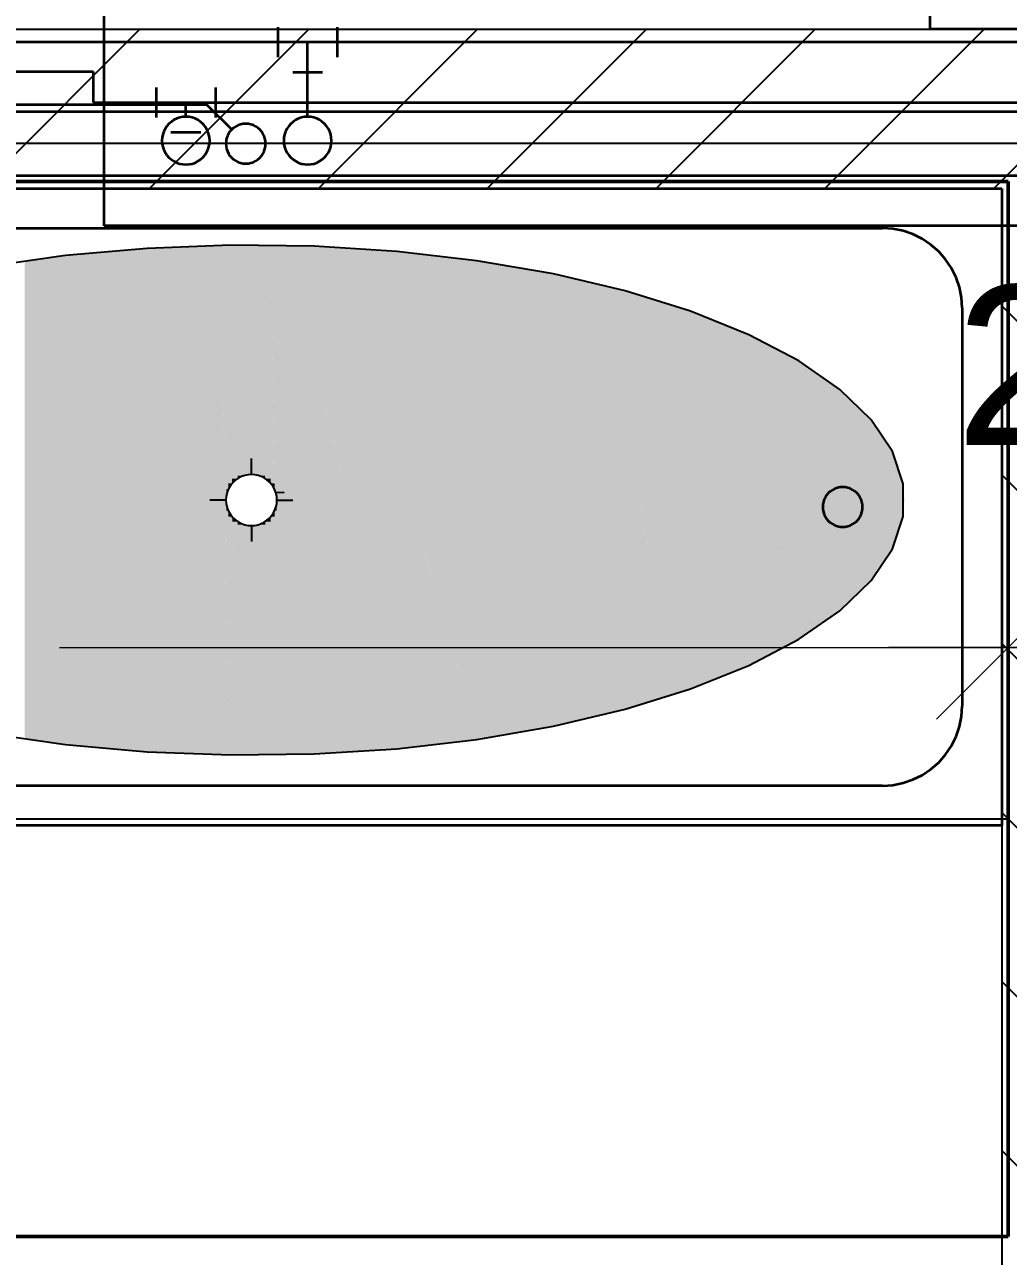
# Model space of a CAD drawing. Extents: x 0 to 756, y -25 to 420.
# Drawn here: x 322.52 to 347.24, y 271.19 to 302.13 of the extents above; entities that cross this region are included whole.
import ezdxf
from ezdxf.lldxf.tags import DXFTag

# ---------------------------------------------------------------- set-up
doc = ezdxf.new("R2010")
doc.units = 0
doc.layers.get('0').update_dxf_attribs({"lineweight": 25})
doc.layers.get('DEFPOINTS').update_dxf_attribs({"lineweight": 25})
for name, color, linetype, lineweight in [('A_Innenwand', 7, 'Continuous', 25), ('Design', 7, 'Continuous', 18), ('S_Einrichtung', 7, 'Continuous', 35), ('Standard', 7, 'Continuous', 25), ('Wand Holz nicht tragend', 7, 'Continuous', 13), ('Wand Holz tragend', 7, 'Continuous', 13)]:
    doc.layers.add(name, color=color, linetype=linetype, lineweight=lineweight)
for name, color, linetype, lineweight, true_color in [('L_Abluft', 2, 'Continuous', 35, 0xffff00), ('L_Schalldaempfer', 7, 'Continuous', 35, 0xababab), ('Raum', 250, 'Continuous', 13, 0x333333), ('S_Kaltwasser', 3, 'Continuous', 35, 0x00ff00), ('S_Schmutzwasser', 7, 'Continuous', 35, 0x808040), ('S_Warmwasser', 1, 'fein_strichliert', 35, 0xff0000)]:
    doc.layers.add(name, color=color, linetype=linetype, lineweight=lineweight, true_color=true_color)
doc.styles.get("Standard").update_dxf_attribs({"font": 'arial.ttf'})
tags = doc.linetypes.add('fein_strichliert', pattern=[4, 1, -2, 1]).pattern_tags.tags
tags[8:9] = [DXFTag(74, 4), DXFTag(75, 0), DXFTag(340, '0'), DXFTag(46, 0.0), DXFTag(50, 0.0), DXFTag(44, 0.0), DXFTag(45, 0.0)]
tags[6:7] = [DXFTag(74, 4), DXFTag(75, 0), DXFTag(340, '0'), DXFTag(46, 0.0), DXFTag(50, 0.0), DXFTag(44, 0.0), DXFTag(45, 0.0)]
tags[4:5] = [DXFTag(74, 4), DXFTag(75, 0), DXFTag(340, '0'), DXFTag(46, 0.0), DXFTag(50, 0.0), DXFTag(44, 0.0), DXFTag(45, 0.0)]
tags = doc.linetypes.add('STRICHPUNKT2', pattern=[12.7, 6.35, -3.175, 0, -3.175]).pattern_tags.tags
tags[10:11] = [DXFTag(74, 4), DXFTag(75, 0), DXFTag(340, '0'), DXFTag(46, 0.0), DXFTag(50, 0.0), DXFTag(44, 0.0), DXFTag(45, 0.0)]
tags[8:9] = [DXFTag(74, 4), DXFTag(75, 0), DXFTag(340, '0'), DXFTag(46, 0.0), DXFTag(50, 0.0), DXFTag(44, 0.0), DXFTag(45, 0.0)]
tags[6:7] = [DXFTag(74, 4), DXFTag(75, 0), DXFTag(340, '0'), DXFTag(46, 0.0), DXFTag(50, 0.0), DXFTag(44, 0.0), DXFTag(45, 0.0)]
tags[4:5] = [DXFTag(74, 4), DXFTag(75, 0), DXFTag(340, '0'), DXFTag(46, 0.0), DXFTag(50, 0.0), DXFTag(44, 0.0), DXFTag(45, 0.0)]

# ---------------------------------------------------------------- blocks, each defined once
blk = doc.blocks.new('Referenz-A01I5XF3IE')
at = {"layer": 'DEFPOINTS', "color": 0, "linetype": 'Continuous', "lineweight": 18, "ltscale": 0.18}
for p, q in [((347.233, 298.191), (347.233, 298.191)), ((347.233, 298.191), (347.233, 298.191)), ((347.233, 286.482), (347.233, 286.482)), ((347.233, 271.693), (347.233, 271.693)), ((347.233, 271.693), (347.233, 271.693))]:
    blk.add_line(p, q, dxfattribs=at)
at = {"layer": 'Design', "color": 0}
for points in [[(324.107, 296.191), (322.521, 296.191), (324.107, 296.385)], [(325.735, 296.385), (324.107, 296.385), (325.735, 296.516)], [(324.107, 283.986), (324.107, 283.986), (324.107, 296.385)], [(324.107, 283.986), (324.107, 296.385), (324.107, 296.385)], [(324.107, 296.385), (324.107, 296.385), (324.107, 296.385)], [(325.718, 283.986), (324.107, 283.986), (324.107, 296.385)], [(325.735, 283.855), (325.735, 296.385), (324.107, 296.385)], [(327.389, 296.516), (325.735, 296.516), (327.389, 296.582)], [(325.735, 283.855), (325.735, 283.855), (325.735, 296.516)], [(325.735, 283.855), (325.735, 296.516), (325.735, 296.516)], [(325.735, 296.516), (325.735, 296.516), (325.735, 296.516)], [(327.381, 283.855), (325.735, 283.855), (325.735, 296.516)], [(327.389, 283.79), (327.389, 296.516), (325.735, 296.516)], [(327.389, 283.79), (327.389, 283.79), (327.389, 296.582)], [(327.389, 283.79), (327.389, 296.582), (327.389, 296.582)], [(327.389, 296.582), (327.389, 296.582), (327.389, 296.582)], [(327.586, 283.79), (327.389, 283.79), (327.389, 296.582)], [(327.586, 290.278), (327.586, 296.582), (327.389, 296.582)], [(327.586, 296.582), (327.389, 296.582), (327.586, 296.582)], [(327.586, 290.095), (327.489, 290.095), (327.389, 296.582)], [(327.586, 290.278), (327.581, 290.278), (327.389, 296.582)], [(327.638, 290.452), (327.586, 290.452), (327.586, 296.582)], [(327.638, 290.452), (327.638, 296.582), (327.586, 296.582)], [(327.638, 296.582), (327.586, 296.582), (327.638, 296.582)], [(327.736, 290.606), (327.638, 290.606), (327.638, 296.582)], [(327.736, 290.606), (327.736, 296.582), (327.638, 296.582)], [(327.736, 296.582), (327.638, 296.582), (327.736, 296.582)], [(327.874, 290.725), (327.736, 290.725), (327.736, 296.582)], [(327.874, 290.725), (327.874, 296.582), (327.736, 296.582)], [(327.874, 296.582), (327.736, 296.582), (327.874, 296.582)], [(328.04, 290.801), (327.874, 290.801), (327.874, 296.582)], [(328.04, 290.801), (328.04, 296.582), (327.874, 296.582)], [(328.04, 296.582), (327.874, 296.582), (328.04, 296.582)], [(328.22, 290.827), (328.04, 290.827), (328.04, 296.582)], [(328.22, 290.827), (328.22, 296.582), (328.04, 296.582)], [(328.22, 296.582), (328.04, 296.582), (328.22, 296.582)], [(328.4, 290.827), (328.22, 290.827), (328.22, 296.582)], [(328.401, 290.801), (328.401, 296.582), (328.22, 296.582)], [(328.401, 296.582), (328.22, 296.582), (328.401, 296.582)], [(328.564, 290.801), (328.401, 290.801), (328.401, 296.582)], [(328.566, 290.725), (328.566, 296.582), (328.401, 296.582)], [(328.566, 296.582), (328.401, 296.582), (328.566, 296.582)], [(328.701, 290.725), (328.566, 290.725), (328.566, 296.582)], [(328.704, 290.606), (328.704, 296.582), (328.566, 296.582)], [(328.704, 296.582), (328.566, 296.582), (328.704, 296.582)], [(328.8, 290.606), (328.704, 290.606), (328.704, 296.582)], [(328.803, 290.452), (328.803, 296.582), (328.704, 296.582)], [(328.803, 296.582), (328.704, 296.582), (328.803, 296.582)], [(328.818, 290.452), (328.803, 290.452), (328.803, 296.582)], [(328.818, 290.401), (328.818, 296.582), (328.803, 296.582)], [(328.818, 296.582), (328.803, 296.582), (328.818, 296.582)], [(329.05, 290.401), (328.818, 290.401), (328.818, 296.582)], [(329.052, 290.357), (329.052, 296.582), (328.818, 296.582)], [(329.052, 296.582), (328.818, 296.582), (329.052, 296.582)], [(330.626, 290.357), (329.052, 290.357), (329.052, 296.582)], [(330.706, 296.516), (329.068, 296.516), (329.052, 296.582)], [(330.706, 290.044), (330.706, 296.516), (329.068, 296.516)], [(332.26, 290.044), (330.706, 290.044), (330.706, 296.516)], [(332.334, 296.386), (330.737, 296.386), (330.706, 296.516)], [(332.334, 289.736), (332.334, 296.386), (330.737, 296.386)], [(333.852, 289.736), (332.334, 289.736), (332.334, 296.386)], [(333.92, 296.191), (332.378, 296.191), (332.334, 296.386)], [(322.521, 284.18), (322.521, 296.191), (322.521, 296.191)], [(322.521, 296.191), (322.521, 296.191), (322.521, 296.191)], [(324.082, 284.18), (322.521, 284.18), (322.521, 296.191)], [(324.107, 283.986), (324.107, 296.191), (322.521, 296.191)], [(333.92, 289.436), (333.92, 296.191), (332.378, 296.191)], [(335.385, 289.436), (333.92, 289.436), (333.92, 296.191)], [(335.448, 295.935), (333.976, 295.935), (333.92, 296.191)], [(335.448, 289.146), (335.448, 295.935), (333.976, 295.935)], [(336.845, 289.146), (335.448, 289.146), (335.448, 295.935)], [(336.901, 295.621), (335.513, 295.621), (335.448, 295.935)], [(336.901, 288.871), (336.901, 295.621), (335.513, 295.621)], [(338.215, 288.871), (336.901, 288.871), (336.901, 295.621)], [(338.266, 295.25), (336.973, 295.25), (336.901, 295.621)], [(338.266, 288.613), (338.266, 295.25), (336.973, 295.25)], [(339.483, 288.613), (338.266, 288.613), (338.266, 295.25)], [(339.527, 294.828), (338.343, 294.828), (338.266, 295.25)], [(339.527, 288.374), (339.527, 294.828), (338.343, 294.828)], [(340.635, 288.374), (339.527, 288.374), (339.527, 294.828)], [(340.672, 294.357), (339.608, 294.357), (339.527, 294.828)], [(340.672, 288.158), (340.672, 294.357), (339.608, 294.357)], [(341.659, 288.158), (340.672, 288.158), (340.672, 294.357)], [(341.69, 293.844), (340.754, 293.844), (340.672, 294.357)], [(341.69, 287.965), (341.69, 293.844), (340.754, 293.844)], [(342.545, 287.965), (341.69, 287.965), (341.69, 293.844)], [(342.569, 293.294), (341.77, 293.294), (341.69, 293.844)], [(342.569, 287.799), (342.569, 293.294), (341.77, 293.294)], [(343.283, 287.799), (342.569, 287.799), (342.569, 293.294)], [(343.301, 292.711), (342.645, 292.711), (342.569, 293.294)], [(343.301, 287.66), (343.301, 292.711), (342.645, 292.711)], [(343.301, 287.66), (343.301, 287.66), (343.301, 292.711)], [(343.301, 287.66), (343.301, 292.711), (343.301, 292.711)], [(343.301, 292.711), (343.301, 292.711), (343.301, 292.711)], [(343.879, 288.269), (343.301, 288.269), (343.301, 292.711)], [(343.879, 292.103), (343.38, 292.103), (343.301, 292.711)], [(343.879, 288.269), (343.879, 292.103), (343.38, 292.103)], [(343.879, 288.269), (343.879, 288.269), (343.879, 292.103)], [(343.879, 288.269), (343.879, 292.103), (343.879, 292.103)], [(343.879, 292.103), (343.879, 292.103), (343.879, 292.103)], [(344.295, 288.897), (343.879, 288.897), (343.879, 292.103)], [(344.295, 291.475), (343.96, 291.475), (343.879, 292.103)], [(344.295, 288.897), (344.295, 291.475), (343.96, 291.475)], [(344.295, 288.897), (344.295, 288.897), (344.295, 291.475)], [(344.295, 288.897), (344.295, 291.475), (344.295, 291.475)], [(344.295, 291.475), (344.295, 291.475), (344.295, 291.475)], [(344.547, 289.538), (344.295, 289.538), (344.295, 291.475)], [(344.547, 290.834), (344.379, 290.834), (344.295, 291.475)], [(327.874, 290.725), (328.04, 290.801), (327.874, 290.801)], [(328.04, 290.801), (328.22, 290.827), (328.04, 290.827)], [(328.401, 290.801), (328.4, 290.827), (328.22, 290.827)], [(328.566, 290.725), (328.564, 290.801), (328.401, 290.801)], [(344.547, 289.538), (344.547, 290.834), (344.379, 290.834)], [(344.547, 289.538), (344.547, 289.538), (344.547, 290.834)], [(344.547, 289.538), (344.547, 290.834), (344.547, 290.834)], [(344.547, 290.834), (344.547, 290.834), (344.547, 290.834)], [(344.631, 290.186), (344.547, 290.186), (344.547, 290.834)], [(327.638, 290.452), (327.736, 290.606), (327.638, 290.606)], [(327.736, 290.606), (327.874, 290.725), (327.736, 290.725)], [(328.704, 290.606), (328.701, 290.725), (328.566, 290.725)], [(328.803, 290.452), (328.8, 290.606), (328.704, 290.606)], [(327.586, 290.095), (327.586, 290.278), (327.581, 290.278)], [(327.586, 290.278), (327.638, 290.452), (327.586, 290.452)], [(328.818, 290.401), (328.818, 290.452), (328.803, 290.452)], [(328.854, 290.394), (328.82, 290.394), (328.818, 290.401)], [(329.052, 290.357), (329.05, 290.401), (328.818, 290.401)], [(328.854, 290.278), (328.854, 290.394), (328.82, 290.394)], [(328.854, 290.278), (328.854, 290.278), (328.854, 290.394)], [(329.052, 283.79), (328.854, 283.79), (328.854, 290.394)], [(329.052, 290.357), (328.855, 290.357), (328.854, 290.394)], [(328.854, 290.095), (328.854, 290.278), (328.854, 290.278)], [(329.052, 283.79), (329.052, 290.357), (328.855, 290.357)], [(330.706, 290.044), (330.626, 290.357), (329.052, 290.357)], [(330.706, 283.855), (329.052, 283.855), (329.052, 290.357)], [(330.706, 290.044), (329.131, 290.044), (329.052, 290.357)], [(344.547, 289.538), (344.631, 290.186), (344.547, 290.186)], [(327.586, 283.79), (327.586, 290.095), (327.489, 290.095)], [(327.638, 283.79), (327.586, 283.79), (327.586, 290.095)], [(327.638, 289.92), (327.588, 289.92), (327.586, 290.095)], [(327.638, 283.79), (327.638, 289.92), (327.588, 289.92)], [(327.736, 283.79), (327.638, 283.79), (327.638, 289.92)], [(327.736, 289.767), (327.64, 289.767), (327.638, 289.92)], [(328.803, 289.767), (328.704, 289.767), (328.803, 289.92)], [(328.854, 289.92), (328.803, 289.92), (328.854, 290.095)], [(328.854, 283.79), (328.803, 283.79), (328.803, 289.92)], [(328.854, 283.79), (328.854, 289.92), (328.803, 289.92)], [(330.706, 283.855), (330.706, 290.044), (329.131, 290.044)], [(332.334, 289.736), (332.26, 290.044), (330.706, 290.044)], [(332.334, 283.986), (330.706, 283.986), (330.706, 290.044)], [(332.334, 289.736), (330.788, 289.736), (330.706, 290.044)], [(327.736, 283.79), (327.736, 289.767), (327.64, 289.767)], [(327.874, 283.79), (327.736, 283.79), (327.736, 289.767)], [(327.874, 289.648), (327.739, 289.648), (327.736, 289.767)], [(327.874, 283.79), (327.874, 289.648), (327.739, 289.648)], [(328.04, 283.79), (327.874, 283.79), (327.874, 289.648)], [(328.04, 289.572), (327.876, 289.572), (327.874, 289.648)], [(328.04, 283.79), (328.04, 289.572), (327.876, 289.572)], [(328.22, 283.79), (328.04, 283.79), (328.04, 289.572)], [(328.22, 289.546), (328.041, 289.546), (328.04, 289.572)], [(328.22, 283.79), (328.22, 289.546), (328.041, 289.546)], [(328.401, 289.546), (328.22, 289.546), (328.401, 289.572)], [(328.401, 283.79), (328.22, 283.79), (328.22, 289.546)], [(328.401, 283.79), (328.401, 289.546), (328.22, 289.546)], [(328.566, 289.572), (328.401, 289.572), (328.566, 289.648)], [(328.566, 283.79), (328.401, 283.79), (328.401, 289.572)], [(328.566, 283.79), (328.566, 289.572), (328.401, 289.572)], [(328.704, 289.648), (328.566, 289.648), (328.704, 289.767)], [(328.704, 283.79), (328.566, 283.79), (328.566, 289.648)], [(328.704, 283.79), (328.704, 289.648), (328.566, 289.648)], [(328.803, 283.79), (328.704, 283.79), (328.704, 289.767)], [(328.803, 283.79), (328.803, 289.767), (328.704, 289.767)], [(332.334, 283.986), (332.334, 289.736), (330.788, 289.736)], [(333.92, 289.436), (333.852, 289.736), (332.334, 289.736)], [(333.92, 284.18), (332.334, 284.18), (332.334, 289.736)], [(333.92, 289.436), (332.42, 289.436), (332.334, 289.736)], [(333.92, 284.18), (333.92, 289.436), (332.42, 289.436)], [(335.448, 289.146), (335.385, 289.436), (333.92, 289.436)], [(335.448, 284.436), (333.92, 284.436), (333.92, 289.436)], [(335.448, 289.146), (334.008, 289.146), (333.92, 289.436)], [(344.295, 288.897), (344.547, 289.538), (344.295, 289.538)], [(344.547, 289.538), (344.547, 289.538), (344.547, 289.538)], [(335.448, 284.436), (335.448, 289.146), (334.008, 289.146)], [(336.901, 288.871), (336.845, 289.146), (335.448, 289.146)], [(336.901, 284.751), (335.448, 284.751), (335.448, 289.146)], [(336.901, 288.871), (335.539, 288.871), (335.448, 289.146)], [(336.901, 284.751), (336.901, 288.871), (335.539, 288.871)], [(338.266, 288.613), (338.215, 288.871), (336.901, 288.871)], [(338.266, 285.121), (336.901, 285.121), (336.901, 288.871)], [(338.266, 288.613), (336.995, 288.613), (336.901, 288.871)], [(338.266, 285.121), (338.266, 288.613), (336.995, 288.613)], [(339.527, 288.374), (339.483, 288.613), (338.266, 288.613)], [(339.527, 285.544), (338.266, 285.544), (338.266, 288.613)], [(339.527, 288.374), (338.364, 288.374), (338.266, 288.613)], [(343.879, 288.269), (344.295, 288.897), (343.879, 288.897)], [(344.295, 288.897), (344.295, 288.897), (344.295, 288.897)], [(339.527, 285.544), (339.527, 288.374), (338.364, 288.374)], [(340.672, 288.158), (340.635, 288.374), (339.527, 288.374)], [(340.672, 286.014), (339.527, 286.014), (339.527, 288.374)], [(340.672, 288.158), (339.632, 288.158), (339.527, 288.374)], [(340.672, 286.014), (340.672, 288.158), (339.632, 288.158)], [(341.69, 287.965), (341.659, 288.158), (340.672, 288.158)], [(341.69, 286.527), (340.672, 286.527), (340.672, 288.158)], [(341.69, 287.965), (340.793, 287.965), (340.672, 288.158)], [(343.301, 287.66), (343.879, 288.269), (343.301, 288.269)], [(343.879, 288.269), (343.879, 288.269), (343.879, 288.269)], [(341.69, 286.527), (341.69, 287.965), (340.793, 287.965)], [(342.569, 287.799), (342.545, 287.965), (341.69, 287.965)], [(342.569, 287.078), (341.69, 287.078), (341.69, 287.965)], [(342.569, 287.799), (341.855, 287.799), (341.69, 287.965)], [(342.569, 287.078), (342.569, 287.799), (341.855, 287.799)], [(343.301, 287.66), (343.283, 287.799), (342.569, 287.799)], [(343.301, 287.66), (342.569, 287.66), (342.569, 287.799)], [(342.569, 287.078), (343.301, 287.66), (342.569, 287.66)], [(343.301, 287.66), (343.301, 287.66), (343.301, 287.66)], [(341.69, 286.527), (342.569, 287.078), (341.69, 287.078)], [(340.672, 286.014), (341.69, 286.527), (340.672, 286.527)], [(339.527, 285.544), (340.672, 286.014), (339.527, 286.014)], [(338.266, 285.121), (339.527, 285.544), (338.266, 285.544)], [(336.901, 284.751), (338.266, 285.121), (336.901, 285.121)], [(335.448, 284.436), (336.901, 284.751), (335.448, 284.751)], [(333.92, 284.18), (335.448, 284.436), (333.92, 284.436)], [(322.521, 284.18), (322.521, 284.18), (322.521, 284.18)], [(324.107, 283.986), (324.082, 284.18), (322.521, 284.18)], [(324.107, 283.986), (324.107, 283.986), (324.107, 283.986)], [(325.735, 283.855), (325.718, 283.986), (324.107, 283.986)], [(330.706, 283.855), (332.334, 283.986), (330.706, 283.986)], [(332.334, 283.986), (333.92, 284.18), (332.334, 284.18)], [(325.735, 283.855), (325.735, 283.855), (325.735, 283.855)], [(327.389, 283.79), (327.381, 283.855), (325.735, 283.855)], [(327.389, 283.79), (327.389, 283.79), (327.389, 283.79)], [(327.389, 283.79), (327.586, 283.79), (327.389, 283.79)], [(327.586, 283.79), (327.638, 283.79), (327.586, 283.79)], [(327.638, 283.79), (327.736, 283.79), (327.638, 283.79)], [(327.736, 283.79), (327.874, 283.79), (327.736, 283.79)], [(327.874, 283.79), (328.04, 283.79), (327.874, 283.79)], [(328.04, 283.79), (328.22, 283.79), (328.04, 283.79)], [(328.22, 283.79), (328.401, 283.79), (328.22, 283.79)], [(328.401, 283.79), (328.566, 283.79), (328.401, 283.79)], [(328.566, 283.79), (328.704, 283.79), (328.566, 283.79)], [(328.704, 283.79), (328.803, 283.79), (328.704, 283.79)], [(328.803, 283.79), (328.854, 283.79), (328.803, 283.79)], [(328.854, 283.79), (329.052, 283.79), (328.854, 283.79)], [(329.052, 283.79), (330.706, 283.855), (329.052, 283.855)]]:
    blk.add_solid(points, dxfattribs=at)
at = {"layer": 'Raum', "color": 0, "lineweight": -2}
for p, q in [((347.233, 298.191), (284.393, 298.191)), ((347.233, 271.693), (347.233, 298.191)), ((318.878, 271.693), (347.233, 271.693))]:
    blk.add_line(p, q, dxfattribs=at)
at = {"layer": 'Standard', "color": 0, "lineweight": -2}
for p, q in [((347.233, 298.191), (309.208, 298.191)), ((347.233, 282.18), (347.233, 298.191)), ((325.601, 296.508), (323.551, 296.325)), ((327.694, 296.587), (325.601, 296.508)), ((329.796, 296.56), (327.694, 296.587)), ((331.872, 296.429), (329.796, 296.56)), ((333.888, 296.196), (331.872, 296.429)), ((323.551, 296.325), (321.578, 296.042)), ((335.811, 295.864), (333.888, 296.196)), ((337.609, 295.438), (335.811, 295.864)), ((339.254, 294.927), (337.609, 295.438)), ((340.716, 294.337), (339.254, 294.927)), ((341.974, 293.68), (340.716, 294.337)), ((343.006, 292.964), (341.974, 293.68)), ((343.795, 292.204), (343.006, 292.964)), ((344.329, 291.41), (343.795, 292.204)), ((344.598, 290.596), (344.329, 291.41)), ((328.22, 290.827), (328.22, 291.227)), ((327.975, 290.778), (327.9, 290.741)), ((328.054, 290.805), (327.975, 290.778)), ((328.137, 290.821), (328.054, 290.805)), ((328.22, 290.827), (328.137, 290.821)), ((328.304, 290.821), (328.22, 290.827)), ((328.386, 290.805), (328.304, 290.821)), ((328.465, 290.778), (328.386, 290.805)), ((328.54, 290.741), (328.465, 290.778)), ((327.666, 290.507), (327.629, 290.431)), ((327.712, 290.576), (327.666, 290.507)), ((327.767, 290.639), (327.712, 290.576)), ((327.83, 290.694), (327.767, 290.639)), ((327.9, 290.741), (327.83, 290.694)), ((328.61, 290.694), (328.54, 290.741)), ((328.673, 290.639), (328.61, 290.694)), ((328.728, 290.576), (328.673, 290.639)), ((328.775, 290.507), (328.728, 290.576)), ((328.812, 290.431), (328.775, 290.507)), ((344.598, 289.775), (344.598, 290.596)), ((327.58, 290.186), (327.179, 290.186)), ((327.585, 290.27), (327.58, 290.186)), ((327.58, 290.186), (327.585, 290.103)), ((327.602, 290.352), (327.585, 290.27)), ((327.629, 290.431), (327.602, 290.352)), ((328.839, 290.352), (328.812, 290.431)), ((328.855, 290.27), (328.839, 290.352)), ((328.861, 290.186), (328.855, 290.27)), ((328.855, 290.103), (328.861, 290.186)), ((328.861, 290.186), (329.261, 290.186)), ((327.585, 290.103), (327.602, 290.021)), ((327.602, 290.021), (327.629, 289.941)), ((327.629, 289.941), (327.666, 289.866)), ((327.666, 289.866), (327.712, 289.797)), ((328.728, 289.797), (328.775, 289.866)), ((328.775, 289.866), (328.812, 289.941)), ((328.812, 289.941), (328.839, 290.021)), ((328.839, 290.021), (328.855, 290.103)), ((327.712, 289.797), (327.767, 289.734)), ((327.767, 289.734), (327.83, 289.678)), ((327.83, 289.678), (327.9, 289.632)), ((327.9, 289.632), (327.975, 289.595)), ((327.975, 289.595), (328.054, 289.568)), ((328.054, 289.568), (328.137, 289.551)), ((328.137, 289.551), (328.22, 289.546)), ((328.22, 289.546), (328.304, 289.551)), ((328.22, 289.546), (328.22, 289.146)), ((328.304, 289.551), (328.386, 289.568)), ((328.386, 289.568), (328.465, 289.595)), ((328.465, 289.595), (328.54, 289.632)), ((328.54, 289.632), (328.61, 289.678)), ((328.61, 289.678), (328.673, 289.734)), ((328.673, 289.734), (328.728, 289.797)), ((344.329, 288.962), (344.598, 289.775)), ((343.795, 288.168), (344.329, 288.962)), ((343.006, 287.407), (343.795, 288.168)), ((341.974, 286.692), (343.006, 287.407)), ((340.717, 286.034), (341.974, 286.692)), ((339.254, 285.445), (340.717, 286.034)), ((337.609, 284.933), (339.254, 285.445)), ((335.811, 284.508), (337.609, 284.933)), ((321.578, 284.33), (323.551, 284.046)), ((333.888, 284.176), (335.811, 284.508)), ((323.551, 284.046), (325.601, 283.863)), ((331.872, 283.942), (333.888, 284.176)), ((325.601, 283.863), (327.695, 283.785)), ((327.695, 283.785), (329.796, 283.811)), ((329.796, 283.811), (331.872, 283.942)), ((309.208, 282.18), (347.233, 282.18))]:
    blk.add_line(p, q, dxfattribs=at)
at = {"layer": 'Standard', "color": 0, "lineweight": 18}
for p, q in [((347.233, 283.48), (347.233, 289.484)), ((347.233, 289.484), (347.233, 283.48)), ((345.432, 284.681), (349.034, 288.283)), ((349.034, 288.283), (345.432, 284.681)), ((323.398, 286.482), (347.233, 286.482)), ((341.229, 286.482), (350.235, 286.482)), ((353.237, 286.482), (344.231, 286.482)), ((345.232, 286.482), (354.238, 286.482)), ((347.233, 286.482), (351.236, 286.482))]:
    blk.add_line(p, q, dxfattribs=at)
at = {"layer": 'Wand Holz nicht tragend', "color": 0, "lineweight": 50}
blk.add_line((292.398, 298.191), (347.233, 298.191), dxfattribs=at)
at = {"layer": 'Wand Holz tragend', "color": 0, "lineweight": 50}
for p, q in [((347.233, 298.191), (347.233, 271.693)), ((347.233, 271.693), (318.878, 271.693))]:
    blk.add_line(p, q, dxfattribs=at)
at = {"layer": 'Standard', "color": 0, "lineweight": 18, "insert": (345.91, 295.576), "char_height": 4.00267, "attachment_point": 1}
blk.add_mtext('{\\fArial;20}', dxfattribs=at)
blk = doc.blocks.new('Waschmaschine-A01I5XJBIE', base_point=(345.279, 302.013))
at = {"color": 0, "lineweight": -2}
for p, q in [((345.279, 302.013), (345.279, 314.013)), ((345.279, 314.013), (357.279, 314.013)), ((357.279, 314.013), (357.279, 302.013)), ((350.309, 311.636), (349.844, 311.478)), ((350.79, 311.731), (350.309, 311.636)), ((351.279, 311.763), (350.79, 311.731)), ((351.769, 311.731), (351.279, 311.763)), ((352.25, 311.636), (351.769, 311.731)), ((352.714, 311.478), (352.25, 311.636)), ((349.404, 311.261), (348.996, 310.988)), ((349.844, 311.478), (349.404, 311.261)), ((353.154, 311.261), (352.714, 311.478)), ((353.562, 310.988), (353.154, 311.261)), ((348.996, 310.988), (348.628, 310.665)), ((353.931, 310.665), (353.562, 310.988)), ((348.628, 310.665), (348.304, 310.296)), ((354.254, 310.296), (353.931, 310.665)), ((348.304, 310.296), (348.032, 309.888)), ((354.527, 309.888), (354.254, 310.296)), ((348.032, 309.888), (347.815, 309.448)), ((354.744, 309.448), (354.527, 309.888)), ((347.815, 309.448), (347.657, 308.984)), ((354.901, 308.984), (354.744, 309.448)), ((347.657, 308.984), (347.561, 308.503)), ((350.973, 308.752), (350.879, 308.706)), ((351.072, 308.786), (350.973, 308.752)), ((351.175, 308.807), (351.072, 308.786)), ((351.279, 308.813), (351.175, 308.807)), ((351.384, 308.807), (351.279, 308.813)), ((351.486, 308.786), (351.384, 308.807)), ((351.585, 308.752), (351.486, 308.786)), ((351.679, 308.706), (351.585, 308.752)), ((354.997, 308.503), (354.901, 308.984)), ((347.561, 308.503), (347.529, 308.013)), ((350.586, 308.413), (350.54, 308.32)), ((350.645, 308.5), (350.586, 308.413)), ((350.714, 308.579), (350.645, 308.5)), ((350.792, 308.648), (350.714, 308.579)), ((350.879, 308.706), (350.792, 308.648)), ((351.766, 308.648), (351.679, 308.706)), ((351.845, 308.579), (351.766, 308.648)), ((351.914, 308.5), (351.845, 308.579)), ((351.972, 308.413), (351.914, 308.5)), ((352.018, 308.32), (351.972, 308.413)), ((355.029, 308.013), (354.997, 308.503)), ((350.486, 308.118), (350.479, 308.013)), ((350.506, 308.22), (350.486, 308.118)), ((350.54, 308.32), (350.506, 308.22)), ((352.052, 308.22), (352.018, 308.32)), ((352.072, 308.118), (352.052, 308.22)), ((352.079, 308.013), (352.072, 308.118)), ((347.529, 308.013), (347.561, 307.524)), ((350.479, 308.013), (350.486, 307.909)), ((350.486, 307.909), (350.506, 307.806)), ((350.506, 307.806), (350.54, 307.707)), ((352.018, 307.707), (352.052, 307.806)), ((352.052, 307.806), (352.072, 307.909)), ((352.072, 307.909), (352.079, 308.013)), ((354.997, 307.524), (355.029, 308.013)), ((347.561, 307.524), (347.657, 307.043)), ((350.54, 307.707), (350.586, 307.613)), ((350.586, 307.613), (350.645, 307.526)), ((350.645, 307.526), (350.714, 307.448)), ((351.845, 307.448), (351.914, 307.526)), ((351.914, 307.526), (351.972, 307.613)), ((351.972, 307.613), (352.018, 307.707)), ((354.901, 307.043), (354.997, 307.524)), ((350.714, 307.448), (350.792, 307.379)), ((350.792, 307.379), (350.879, 307.321)), ((350.879, 307.321), (350.973, 307.274)), ((350.973, 307.274), (351.072, 307.241)), ((351.072, 307.241), (351.175, 307.22)), ((351.175, 307.22), (351.279, 307.213)), ((351.279, 307.213), (351.384, 307.22)), ((351.384, 307.22), (351.486, 307.241)), ((351.486, 307.241), (351.585, 307.274)), ((351.585, 307.274), (351.679, 307.321)), ((351.679, 307.321), (351.766, 307.379)), ((351.766, 307.379), (351.845, 307.448)), ((347.657, 307.043), (347.815, 306.578)), ((354.744, 306.578), (354.901, 307.043)), ((347.815, 306.578), (348.032, 306.138)), ((354.527, 306.138), (354.744, 306.578)), ((348.032, 306.138), (348.304, 305.731)), ((354.254, 305.731), (354.527, 306.138)), ((348.304, 305.731), (348.628, 305.362)), ((353.931, 305.362), (354.254, 305.731)), ((348.628, 305.362), (348.996, 305.038)), ((353.562, 305.038), (353.931, 305.362)), ((348.996, 305.038), (349.404, 304.766)), ((353.154, 304.766), (353.562, 305.038)), ((349.404, 304.766), (349.844, 304.549)), ((352.714, 304.549), (353.154, 304.766)), ((349.844, 304.549), (350.309, 304.391)), ((350.309, 304.391), (350.79, 304.295)), ((351.769, 304.295), (352.25, 304.391)), ((352.25, 304.391), (352.714, 304.549)), ((350.79, 304.295), (351.279, 304.263)), ((351.279, 304.263), (351.769, 304.295)), ((357.279, 302.013), (345.279, 302.013))]:
    blk.add_line(p, q, dxfattribs=at)
blk = doc.blocks.new('Polygon-A01I5XKRIE', base_point=(324.519, 297.073))
at = {"color": 0, "linetype": 'ByBlock', "lineweight": -2, "ltscale": 0.35}
for p, q in [((324.519, 297.073), (324.519, 313.793)), ((324.519, 313.793), (352.799, 313.793)), ((352.799, 313.793), (352.799, 297.073)), ((352.799, 297.073), (324.519, 297.073))]:
    blk.add_line(p, q, dxfattribs=at)
blk = doc.blocks.new('Wand-A01I5XLBIE', base_point=(280.279, 298.013))
at = {"color": 0, "linetype": 'ByBlock', "lineweight": -2, "ltscale": 0.25}
for p, q in [((296.279, 302.013), (387.279, 302.013)), ((284.279, 298.013), (347.078, 298.013))]:
    blk.add_line(p, q, dxfattribs=at)
at = {"color": 0, "lineweight": -2}
for p, q in [((321.42, 298.013), (325.42, 302.013)), ((325.663, 298.013), (329.663, 302.013)), ((329.905, 298.013), (333.905, 302.013)), ((334.148, 298.013), (338.148, 302.013)), ((338.39, 298.013), (342.39, 302.013)), ((342.633, 298.013), (346.633, 302.013)), ((346.876, 298.013), (350.876, 302.013))]:
    blk.add_line(p, q, dxfattribs=at)
blk = doc.blocks.new('Wickelfalzrohr-A01I5XLZIE', base_point=(306.886, 298.338))
at = {"color": 0, "linetype": 'ByBlock', "lineweight": -2, "ltscale": 0.35}
for p, q in [((366.886, 299.938), (306.886, 299.938)), ((306.886, 298.338), (366.886, 298.338))]:
    blk.add_line(p, q, dxfattribs=at)
at = {"color": 0, "linetype": 'STRICHPUNKT2', "lineweight": 25, "ltscale": 0.25}
blk.add_line((366.886, 299.138), (306.886, 299.138), dxfattribs=at)
blk = doc.blocks.new('Badewanne-A01I5XMDIE', base_point=(309.078, 282.013))
at = {"color": 0, "linetype": 'ByBlock', "lineweight": -2, "ltscale": 0.35}
for p, q in [((309.078, 282.013), (309.078, 298.013)), ((309.078, 298.013), (347.078, 298.013)), ((347.078, 298.013), (347.078, 282.013)), ((310.387, 296.975), (310.328, 296.946)), ((310.449, 296.996), (310.387, 296.975)), ((310.513, 297.009), (310.449, 296.996)), ((310.578, 297.013), (310.513, 297.009)), ((310.578, 297.013), (344.078, 297.013)), ((344.339, 296.996), (344.078, 297.013)), ((344.596, 296.945), (344.339, 296.996)), ((310.116, 296.705), (310.095, 296.643)), ((310.145, 296.763), (310.116, 296.705)), ((310.181, 296.818), (310.145, 296.763)), ((310.224, 296.867), (310.181, 296.818)), ((310.274, 296.91), (310.224, 296.867)), ((310.328, 296.946), (310.274, 296.91)), ((344.843, 296.861), (344.596, 296.945)), ((345.078, 296.745), (344.843, 296.861)), ((345.295, 296.6), (345.078, 296.745)), ((310.082, 296.579), (310.078, 296.513)), ((310.078, 283.513), (310.078, 296.513)), ((310.095, 296.643), (310.082, 296.579)), ((345.492, 296.428), (345.295, 296.6)), ((345.665, 296.231), (345.492, 296.428)), ((345.81, 296.013), (345.665, 296.231)), ((345.926, 295.779), (345.81, 296.013)), ((346.01, 295.531), (345.926, 295.779)), ((346.061, 295.274), (346.01, 295.531)), ((346.078, 295.013), (346.061, 295.274)), ((346.078, 295.013), (346.078, 285.013)), ((342.887, 290.475), (342.828, 290.446)), ((342.949, 290.496), (342.887, 290.475)), ((343.013, 290.509), (342.949, 290.496)), ((343.078, 290.513), (343.013, 290.509)), ((343.143, 290.509), (343.078, 290.513)), ((343.207, 290.496), (343.143, 290.509)), ((343.269, 290.475), (343.207, 290.496)), ((343.328, 290.446), (343.269, 290.475)), ((342.616, 290.205), (342.595, 290.143)), ((342.645, 290.263), (342.616, 290.205)), ((342.681, 290.318), (342.645, 290.263)), ((342.724, 290.367), (342.681, 290.318)), ((342.774, 290.41), (342.724, 290.367)), ((342.828, 290.446), (342.774, 290.41)), ((343.382, 290.41), (343.328, 290.446)), ((343.431, 290.367), (343.382, 290.41)), ((343.475, 290.318), (343.431, 290.367)), ((343.511, 290.263), (343.475, 290.318)), ((343.54, 290.205), (343.511, 290.263)), ((343.561, 290.143), (343.54, 290.205)), ((342.582, 290.079), (342.578, 290.013)), ((342.578, 290.013), (342.582, 289.948)), ((342.595, 290.143), (342.582, 290.079)), ((342.582, 289.948), (342.595, 289.884)), ((342.595, 289.884), (342.616, 289.822)), ((343.54, 289.822), (343.561, 289.884)), ((343.574, 290.079), (343.561, 290.143)), ((343.561, 289.884), (343.574, 289.948)), ((343.578, 290.013), (343.574, 290.079)), ((343.574, 289.948), (343.578, 290.013)), ((342.616, 289.822), (342.645, 289.763)), ((342.645, 289.763), (342.681, 289.709)), ((342.681, 289.709), (342.724, 289.66)), ((342.724, 289.66), (342.774, 289.617)), ((342.774, 289.617), (342.828, 289.58)), ((342.828, 289.58), (342.887, 289.551)), ((342.887, 289.551), (342.949, 289.53)), ((343.207, 289.53), (343.269, 289.551)), ((343.269, 289.551), (343.328, 289.58)), ((343.328, 289.58), (343.382, 289.617)), ((343.382, 289.617), (343.431, 289.66)), ((343.431, 289.66), (343.475, 289.709)), ((343.475, 289.709), (343.511, 289.763)), ((343.511, 289.763), (343.54, 289.822)), ((342.949, 289.53), (343.013, 289.518)), ((343.013, 289.518), (343.078, 289.513)), ((343.078, 289.513), (343.143, 289.518)), ((343.143, 289.518), (343.207, 289.53)), ((346.061, 284.752), (346.078, 285.013)), ((346.01, 284.496), (346.061, 284.752)), ((345.926, 284.248), (346.01, 284.496)), ((345.665, 283.796), (345.81, 284.013)), ((345.81, 284.013), (345.926, 284.248)), ((345.492, 283.599), (345.665, 283.796)), ((310.078, 283.513), (310.082, 283.448)), ((310.082, 283.448), (310.095, 283.384)), ((310.095, 283.384), (310.116, 283.322)), ((345.078, 283.281), (345.295, 283.427)), ((345.295, 283.427), (345.492, 283.599)), ((310.116, 283.322), (310.145, 283.263)), ((310.145, 283.263), (310.181, 283.209)), ((310.181, 283.209), (310.224, 283.16)), ((310.224, 283.16), (310.274, 283.117)), ((310.274, 283.117), (310.328, 283.08)), ((310.328, 283.08), (310.387, 283.051)), ((310.387, 283.051), (310.449, 283.03)), ((344.339, 283.03), (344.596, 283.082)), ((344.596, 283.082), (344.843, 283.166)), ((344.843, 283.166), (345.078, 283.281)), ((310.449, 283.03), (310.513, 283.018)), ((310.513, 283.018), (310.578, 283.013)), ((344.078, 283.013), (310.578, 283.013)), ((344.078, 283.013), (344.339, 283.03)), ((347.078, 282.013), (309.078, 282.013))]:
    blk.add_line(p, q, dxfattribs=at)
blk = doc.blocks.new('Anschluss-Element-A01I5XMFIE', base_point=(329.033, 298.613))
at = {"color": 0, "lineweight": -2}
for p, q in [((329.404, 299.768), (329.333, 299.733)), ((329.478, 299.793), (329.404, 299.768)), ((329.555, 299.808), (329.478, 299.793)), ((329.633, 299.813), (329.555, 299.808)), ((329.712, 299.808), (329.633, 299.813)), ((329.789, 299.793), (329.712, 299.808)), ((329.863, 299.768), (329.789, 299.793)), ((329.933, 299.733), (329.863, 299.768)), ((329.079, 299.443), (329.054, 299.369)), ((329.114, 299.513), (329.079, 299.443)), ((329.157, 299.579), (329.114, 299.513)), ((329.209, 299.638), (329.157, 299.579)), ((329.268, 299.689), (329.209, 299.638)), ((329.333, 299.733), (329.268, 299.689)), ((329.999, 299.689), (329.933, 299.733)), ((330.058, 299.638), (329.999, 299.689)), ((330.109, 299.579), (330.058, 299.638)), ((330.153, 299.513), (330.109, 299.579)), ((330.188, 299.443), (330.153, 299.513)), ((330.213, 299.369), (330.188, 299.443)), ((329.038, 299.292), (329.033, 299.213)), ((329.033, 299.213), (329.038, 299.135)), ((329.054, 299.369), (329.038, 299.292)), ((329.038, 299.135), (329.054, 299.058)), ((330.228, 299.292), (330.213, 299.369)), ((330.213, 299.058), (330.228, 299.135)), ((330.233, 299.213), (330.228, 299.292)), ((330.228, 299.135), (330.233, 299.213)), ((329.054, 299.058), (329.079, 298.984)), ((329.079, 298.984), (329.114, 298.913)), ((329.114, 298.913), (329.157, 298.848)), ((329.157, 298.848), (329.209, 298.789)), ((330.058, 298.789), (330.109, 298.848)), ((330.109, 298.848), (330.153, 298.913)), ((330.153, 298.913), (330.188, 298.984)), ((330.188, 298.984), (330.213, 299.058)), ((329.209, 298.789), (329.268, 298.737)), ((329.268, 298.737), (329.333, 298.694)), ((329.333, 298.694), (329.404, 298.659)), ((329.404, 298.659), (329.478, 298.634)), ((329.478, 298.634), (329.555, 298.618)), ((329.555, 298.618), (329.633, 298.613)), ((329.633, 298.613), (329.712, 298.618)), ((329.712, 298.618), (329.789, 298.634)), ((329.789, 298.634), (329.863, 298.659)), ((329.863, 298.659), (329.933, 298.694)), ((329.933, 298.694), (329.999, 298.737)), ((329.999, 298.737), (330.058, 298.789))]:
    blk.add_line(p, q, dxfattribs=at)
blk = doc.blocks.new('Anschluss-Element-A01I5XMHIE', base_point=(325.973, 298.613))
at = {"color": 0, "linetype": 'Continuous', "lineweight": -2, "ltscale": 0.35}
for p, q in [((326.344, 299.768), (326.273, 299.733)), ((326.418, 299.793), (326.344, 299.768)), ((326.495, 299.808), (326.418, 299.793)), ((326.573, 299.813), (326.495, 299.808)), ((326.652, 299.808), (326.573, 299.813)), ((326.729, 299.793), (326.652, 299.808)), ((326.803, 299.768), (326.729, 299.793)), ((326.873, 299.733), (326.803, 299.768)), ((326.019, 299.443), (325.994, 299.369)), ((326.054, 299.513), (326.019, 299.443)), ((326.097, 299.579), (326.054, 299.513)), ((326.149, 299.638), (326.097, 299.579)), ((326.208, 299.689), (326.149, 299.638)), ((326.273, 299.733), (326.208, 299.689)), ((326.939, 299.689), (326.873, 299.733)), ((326.998, 299.638), (326.939, 299.689)), ((327.049, 299.579), (326.998, 299.638)), ((327.093, 299.513), (327.049, 299.579)), ((327.128, 299.443), (327.093, 299.513)), ((327.153, 299.369), (327.128, 299.443)), ((325.978, 299.292), (325.973, 299.213)), ((325.973, 299.213), (325.978, 299.135)), ((325.994, 299.369), (325.978, 299.292)), ((325.978, 299.135), (325.994, 299.058)), ((327.168, 299.292), (327.153, 299.369)), ((327.153, 299.058), (327.168, 299.135)), ((327.173, 299.213), (327.168, 299.292)), ((327.168, 299.135), (327.173, 299.213)), ((325.994, 299.058), (326.019, 298.984)), ((326.019, 298.984), (326.054, 298.913)), ((326.054, 298.913), (326.097, 298.848)), ((326.097, 298.848), (326.149, 298.789)), ((326.998, 298.789), (327.049, 298.848)), ((327.049, 298.848), (327.093, 298.913)), ((327.093, 298.913), (327.128, 298.984)), ((327.128, 298.984), (327.153, 299.058)), ((326.149, 298.789), (326.208, 298.737)), ((326.208, 298.737), (326.273, 298.694)), ((326.273, 298.694), (326.344, 298.659)), ((326.344, 298.659), (326.418, 298.634)), ((326.418, 298.634), (326.495, 298.618)), ((326.495, 298.618), (326.573, 298.613)), ((326.573, 298.613), (326.652, 298.618)), ((326.652, 298.618), (326.729, 298.634)), ((326.729, 298.634), (326.803, 298.659)), ((326.803, 298.659), (326.873, 298.694)), ((326.873, 298.694), (326.939, 298.737)), ((326.939, 298.737), (326.998, 298.789))]:
    blk.add_line(p, q, dxfattribs=at)
blk = doc.blocks.new('Anschluss-Element-A01I5XMJIE', base_point=(327.578, 298.638))
at = {"color": 0, "lineweight": -2}
for p, q in [((327.681, 299.443), (327.645, 299.388)), ((327.724, 299.492), (327.681, 299.443)), ((327.774, 299.535), (327.724, 299.492)), ((327.828, 299.571), (327.774, 299.535)), ((327.887, 299.6), (327.828, 299.571)), ((327.949, 299.621), (327.887, 299.6)), ((328.013, 299.634), (327.949, 299.621)), ((328.078, 299.638), (328.013, 299.634)), ((328.143, 299.634), (328.078, 299.638)), ((328.207, 299.621), (328.143, 299.634)), ((328.269, 299.6), (328.207, 299.621)), ((328.328, 299.571), (328.269, 299.6)), ((328.382, 299.535), (328.328, 299.571)), ((328.432, 299.492), (328.382, 299.535)), ((328.475, 299.443), (328.432, 299.492)), ((328.511, 299.388), (328.475, 299.443)), ((327.582, 299.204), (327.578, 299.138)), ((327.578, 299.138), (327.582, 299.073)), ((327.595, 299.268), (327.582, 299.204)), ((327.616, 299.33), (327.595, 299.268)), ((327.645, 299.388), (327.616, 299.33)), ((328.54, 299.33), (328.511, 299.388)), ((328.561, 299.268), (328.54, 299.33)), ((328.574, 299.204), (328.561, 299.268)), ((328.578, 299.138), (328.574, 299.204)), ((328.574, 299.073), (328.578, 299.138)), ((327.582, 299.073), (327.595, 299.009)), ((327.595, 299.009), (327.616, 298.947)), ((327.616, 298.947), (327.645, 298.888)), ((327.645, 298.888), (327.681, 298.834)), ((327.681, 298.834), (327.724, 298.785)), ((328.432, 298.785), (328.475, 298.834)), ((328.475, 298.834), (328.511, 298.888)), ((328.511, 298.888), (328.54, 298.947)), ((328.54, 298.947), (328.561, 299.009)), ((328.561, 299.009), (328.574, 299.073)), ((327.724, 298.785), (327.774, 298.742)), ((327.774, 298.742), (327.828, 298.705)), ((327.828, 298.705), (327.887, 298.676)), ((327.887, 298.676), (327.949, 298.655)), ((327.949, 298.655), (328.013, 298.643)), ((328.013, 298.643), (328.078, 298.638)), ((328.078, 298.638), (328.143, 298.643)), ((328.143, 298.643), (328.207, 298.655)), ((328.207, 298.655), (328.269, 298.676)), ((328.269, 298.676), (328.328, 298.705)), ((328.328, 298.705), (328.382, 298.742)), ((328.382, 298.742), (328.432, 298.785))]:
    blk.add_line(p, q, dxfattribs=at)
blk = doc.blocks.new('Wand-A01I5XNXIE', base_point=(347.078, 235.345))
at = {"color": 0, "linetype": 'ByBlock', "lineweight": -2, "ltscale": 0.25}
blk.add_line((347.078, 298.013), (347.078, 269.533), dxfattribs=at)
at = {"color": 0, "lineweight": -2}
for p, q in [((347.078, 295.066), (351.079, 291.065)), ((347.078, 290.823), (351.079, 286.822)), ((347.078, 286.581), (351.079, 282.579)), ((347.078, 282.338), (351.079, 278.337)), ((347.078, 278.095), (351.079, 274.094)), ((347.078, 273.853), (351.079, 269.851))]:
    blk.add_line(p, q, dxfattribs=at)
blk = doc.blocks.new('Abwasserleitung-A01I5XP5IE', base_point=(320.44, 299.492))
at = {"color": 0, "linetype": 'ByBlock', "lineweight": -2, "ltscale": 0.35}
for p, q in [((327.102, 300.114), (320.44, 300.114)), ((327.724, 299.492), (327.102, 300.114))]:
    blk.add_line(p, q, dxfattribs=at)
blk = doc.blocks.new('Verbundrohr (Stange)-A01I5XQ3IE', base_point=(329.633, 299.813))
at = {"color": 0, "linetype": 'ByBlock', "lineweight": -2, "ltscale": 0.35}
blk.add_line((329.633, 299.813), (329.633, 301.684), dxfattribs=at)
blk = doc.blocks.new('Verbundrohr (Stange)-A01I5XQ5IE', base_point=(329.633, 301.684))
at = {"color": 0, "linetype": 'ByBlock', "lineweight": -2, "ltscale": 0.35}
blk.add_line((353.079, 301.684), (329.633, 301.684), dxfattribs=at)
blk = doc.blocks.new('T-Stück-A01I5XQ7IE', base_point=(328.883, 300.934))
at = {"color": 0, "lineweight": -2}
for p, q in [((328.883, 302.059), (328.883, 301.309)), ((330.383, 301.309), (330.383, 302.059)), ((329.258, 300.934), (330.008, 300.934))]:
    blk.add_line(p, q, dxfattribs=at)
blk = doc.blocks.new('Verbundrohr (Stange)-A01I5XQPIE', base_point=(294.663, 301.684))
at = {"color": 0, "linetype": 'ByBlock', "lineweight": -2, "ltscale": 0.35}
blk.add_line((329.633, 301.684), (294.663, 301.684), dxfattribs=at)
blk = doc.blocks.new('Verbundrohr (Stange)-A01I5XS5IE', base_point=(326.573, 299.813))
at = {"color": 0, "linetype": 'ByBlock', "lineweight": -2, "ltscale": 0.35}
blk.add_line((326.573, 299.813), (326.573, 300.172), dxfattribs=at)
blk = doc.blocks.new('T-Stück-A01I5XS7IE', base_point=(325.823, 299.422))
at = {"color": 0, "linetype": 'Continuous', "lineweight": -2, "ltscale": 0.35}
for p, q in [((325.823, 300.547), (325.823, 299.797)), ((327.323, 299.797), (327.323, 300.547)), ((326.198, 299.422), (326.948, 299.422))]:
    blk.add_line(p, q, dxfattribs=at)
blk = doc.blocks.new('Verbundrohr (Stange)-A01I5XSBIE', base_point=(326.573, 300.172))
at = {"color": 0, "linetype": 'ByBlock', "lineweight": -2, "ltscale": 0.35}
blk.add_line((326.573, 300.172), (352.915, 300.172), dxfattribs=at)
blk = doc.blocks.new('Verbundrohr (Stange)-A01I5XUNIE', base_point=(303.99, 300.172))
at = {"color": 0, "linetype": 'ByBlock', "lineweight": -2, "ltscale": 0.35}
for p, q in [((303.99, 300.95), (324.245, 300.95)), ((324.245, 300.95), (324.245, 300.172)), ((324.245, 300.172), (326.573, 300.172))]:
    blk.add_line(p, q, dxfattribs=at)

msp = doc.modelspace()

# ---------------------------------------------------------------- block references
at = {"color": 8, "lineweight": 25, "ltscale": 0.25, "true_color": 0x808080}
msp.add_blockref('Referenz-A01I5XF3IE', (0, 0), dxfattribs=at)
at = {"layer": 'A_Innenwand', "ltscale": 0.25}
for name, p in [('Wand-A01I5XLBIE', (280.279, 298.013)), ('Wand-A01I5XNXIE', (347.078, 235.345))]:
    msp.add_blockref(name, p, dxfattribs=at)
at = {"layer": 'L_Abluft', "ltscale": 0.35}
msp.add_blockref('Wickelfalzrohr-A01I5XLZIE', (306.886, 298.338), dxfattribs=at)
at = {"layer": 'L_Schalldaempfer', "ltscale": 0.35}
msp.add_blockref('Polygon-A01I5XKRIE', (324.519, 297.073), dxfattribs=at)
at = {"layer": 'S_Einrichtung', "linetype": 'Continuous', "ltscale": 0.35}
msp.add_blockref('Waschmaschine-A01I5XJBIE', (345.279, 302.013), dxfattribs=at)
at = {"layer": 'S_Einrichtung', "ltscale": 0.35}
msp.add_blockref('Badewanne-A01I5XMDIE', (309.078, 282.013), dxfattribs=at)
at = {"layer": 'S_Kaltwasser', "ltscale": 0.35}
for name, p in [('T-Stück-A01I5XQ7IE', (328.883, 300.934)), ('Verbundrohr (Stange)-A01I5XQPIE', (294.663, 301.684)), ('Verbundrohr (Stange)-A01I5XQ3IE', (329.633, 299.813)), ('Verbundrohr (Stange)-A01I5XQ5IE', (329.633, 301.684)), ('Anschluss-Element-A01I5XMFIE', (329.033, 298.613))]:
    msp.add_blockref(name, p, dxfattribs=at)
at = {"layer": 'S_Schmutzwasser', "ltscale": 0.35}
for name, p in [('Abwasserleitung-A01I5XP5IE', (320.44, 299.492)), ('Anschluss-Element-A01I5XMJIE', (327.578, 298.638))]:
    msp.add_blockref(name, p, dxfattribs=at)
at = {"layer": 'S_Warmwasser', "ltscale": 0.35}
for name, p in [('Verbundrohr (Stange)-A01I5XUNIE', (303.99, 300.172)), ('T-Stück-A01I5XS7IE', (325.823, 299.422)), ('Verbundrohr (Stange)-A01I5XS5IE', (326.573, 299.813)), ('Verbundrohr (Stange)-A01I5XSBIE', (326.573, 300.172)), ('Anschluss-Element-A01I5XMHIE', (325.973, 298.613))]:
    msp.add_blockref(name, p, dxfattribs=at)

doc.saveas('drawing.dxf')
